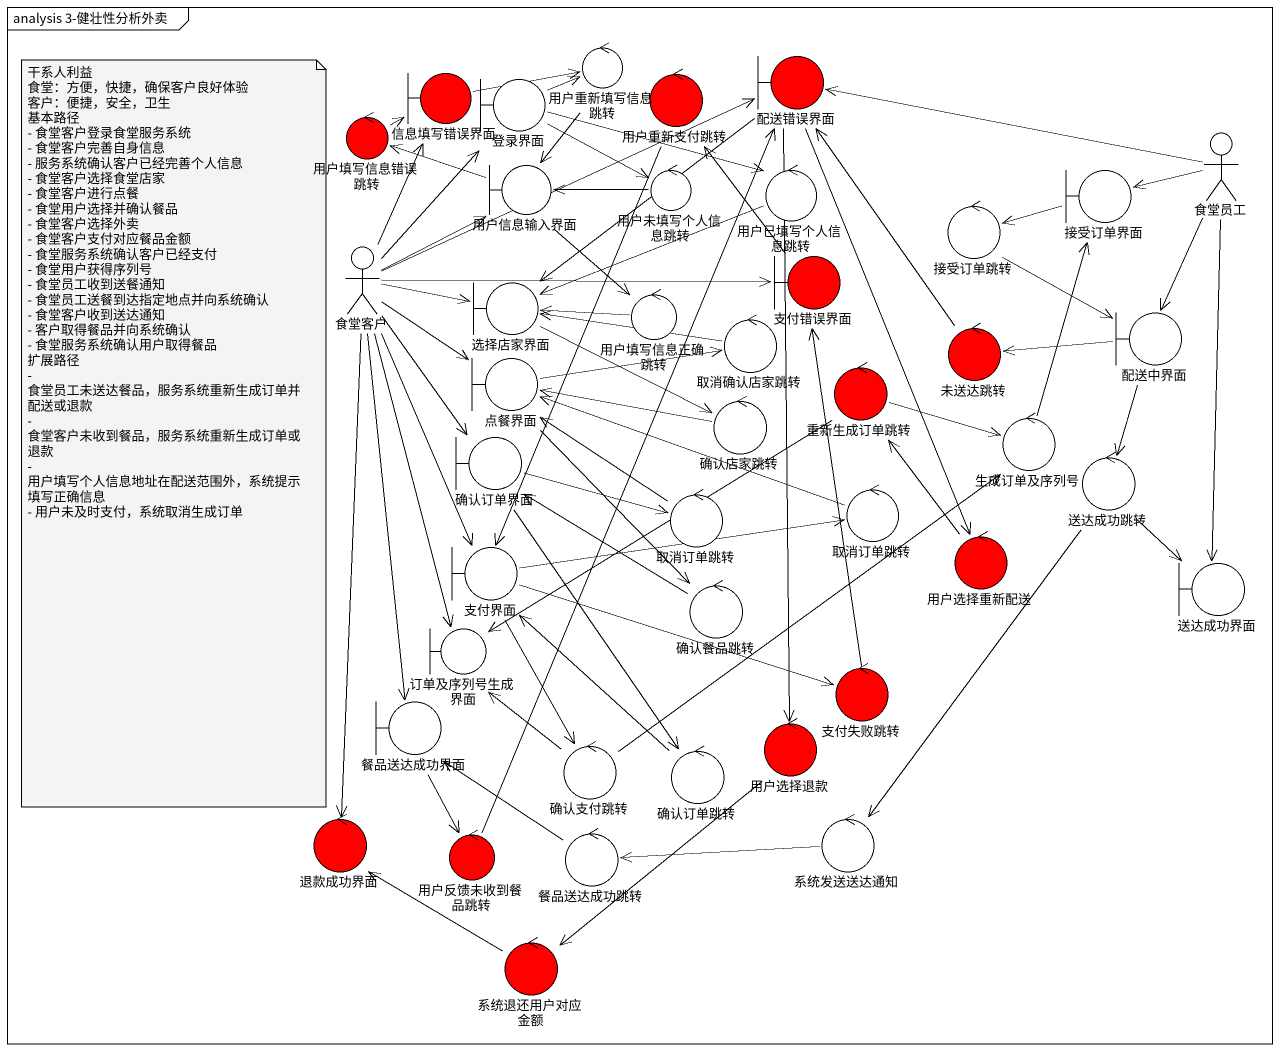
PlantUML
@startuml
mainframe analysis 3-健壮性分析外卖
boundary 信息填写错误界面 #FF0000
control 用户重新填写信息跳转
control 用户重新支付跳转 #FF0000
boundary 配送错误界面 #FF0000
control 用户填写信息错误跳转 #FF0000
boundary 登录界面
boundary 用户信息输入界面
control 用户未填写个人信息跳转
control 用户已填写个人信息跳转
boundary 接受订单界面
actor 食堂员工
control 接受订单跳转
actor 食堂客户
boundary 选择店家界面
boundary 支付错误界面 #FF0000
control 用户填写信息正确跳转
control 取消确认店家跳转
control 未送达跳转 #FF0000
boundary 配送中界面
boundary 点餐界面
control 重新生成订单跳转 #FF0000
boundary 确认订单界面
control 确认店家跳转
control 生成订单及序列号
control 取消订单跳转
control "取消订单跳转" as 取消订单跳转_2
control 送达成功跳转
boundary 支付界面
control 用户选择重新配送 #FF0000
control 确认餐品跳转
boundary 送达成功界面
boundary 订单及序列号生成界面
boundary 餐品送达成功界面
control 支付失败跳转 #FF0000
control 确认支付跳转
control 确认订单跳转
control 用户选择退款 #FF0000
control 退款成功界面 #FF0000
control 系统发送送达通知
control 用户反馈未收到餐品跳转 #FF0000
control 餐品送达成功跳转
control 系统退还用户对应金额 #FF0000
信息填写错误界面 -right-> 用户重新填写信息跳转
用户重新填写信息跳转 --> 用户信息输入界面
用户重新支付跳转 --> 支付界面
配送错误界面 --> 选择店家界面
配送错误界面 --> 用户选择重新配送
配送错误界面 --> 用户选择退款
用户填写信息错误跳转 -up-> 信息填写错误界面
登录界面 -right-> 用户重新填写信息跳转
登录界面 --> 用户未填写个人信息跳转
登录界面 -right-> 用户已填写个人信息跳转
用户信息输入界面 -left-> 用户填写信息错误跳转
用户信息输入界面 --> 用户填写信息正确跳转
用户未填写个人信息跳转 -left-> 用户信息输入界面
用户已填写个人信息跳转 -left-> 选择店家界面
接受订单界面 -left-> 接受订单跳转
食堂员工 -left-> 配送错误界面
食堂员工 -left-> 接受订单界面
食堂员工 --> 配送中界面
食堂员工 --> 送达成功界面
接受订单跳转 --> 配送中界面
食堂客户 -up-> 信息填写错误界面
食堂客户 -right-> 配送错误界面
食堂客户 -up-> 登录界面
食堂客户 -up-> 用户信息输入界面
食堂客户 -right-> 选择店家界面
食堂客户 -right-> 支付错误界面
食堂客户 --> 点餐界面
食堂客户 --> 确认订单界面
食堂客户 --> 支付界面
食堂客户 --> 订单及序列号生成界面
食堂客户 --> 餐品送达成功界面
食堂客户 --> 退款成功界面
选择店家界面 -right-> 确认店家跳转
支付错误界面 -up-> 用户重新支付跳转
用户填写信息正确跳转 -left-> 选择店家界面
取消确认店家跳转 -left-> 选择店家界面
未送达跳转 -up-> 配送错误界面
配送中界面 -left-> 未送达跳转
配送中界面 --> 送达成功跳转
点餐界面 -right-> 取消确认店家跳转
点餐界面 --> 确认餐品跳转
重新生成订单跳转 -right-> 生成订单及序列号
重新生成订单跳转 --> 订单及序列号生成界面
确认订单界面 -right-> 取消订单跳转
确认订单界面 --> 确认订单跳转
确认店家跳转 -left-> 点餐界面
生成订单及序列号 -up-> 接受订单界面
取消订单跳转 -up-> 点餐界面
取消订单跳转_2 -left-> 点餐界面
送达成功跳转 --> 送达成功界面
送达成功跳转 --> 系统发送送达通知
支付界面 -right-> 取消订单跳转_2
支付界面 -right-> 支付失败跳转
支付界面 --> 确认支付跳转
用户选择重新配送 -up-> 重新生成订单跳转
确认餐品跳转 -up-> 确认订单界面
餐品送达成功界面 --> 用户反馈未收到餐品跳转
支付失败跳转 -up-> 支付错误界面
确认支付跳转 -up-> 生成订单及序列号
确认支付跳转 -up-> 订单及序列号生成界面
确认订单跳转 -up-> 支付界面
用户选择退款 --> 系统退还用户对应金额
系统发送送达通知 -left-> 餐品送达成功跳转
用户反馈未收到餐品跳转 -up-> 配送错误界面
餐品送达成功跳转 -up-> 餐品送达成功界面
系统退还用户对应金额 -up-> 退款成功界面
note as N1
  干系人利益
  食堂：方便，快捷，确保客户良好体验
  客户：便捷，安全，卫生
  基本路径
  - 食堂客户登录食堂服务系统
  - 食堂客户完善自身信息
  - 服务系统确认客户已经完善个人信息
  - 食堂客户选择食堂店家
  - 食堂客户进行点餐
  - 食堂用户选择并确认餐品
  - 食堂客户选择外卖
  - 食堂客户支付对应餐品金额
  - 食堂服务系统确认客户已经支付
  - 食堂用户获得序列号
  - 食堂员工收到送餐通知
  - 食堂员工送餐到达指定地点并向系统确认
  - 食堂客户收到送达通知
  - 客户取得餐品并向系统确认
  - 食堂服务系统确认用户取得餐品
  扩展路径
  - 食堂员工未送达餐品，服务系统重新生成订单并配送或退款
  - 食堂客户未收到餐品，服务系统重新生成订单或退款
  - 用户填写个人信息地址在配送范围外，系统提示填写正确信息
  - 用户未及时支付，系统取消生成订单
end note
@enduml
